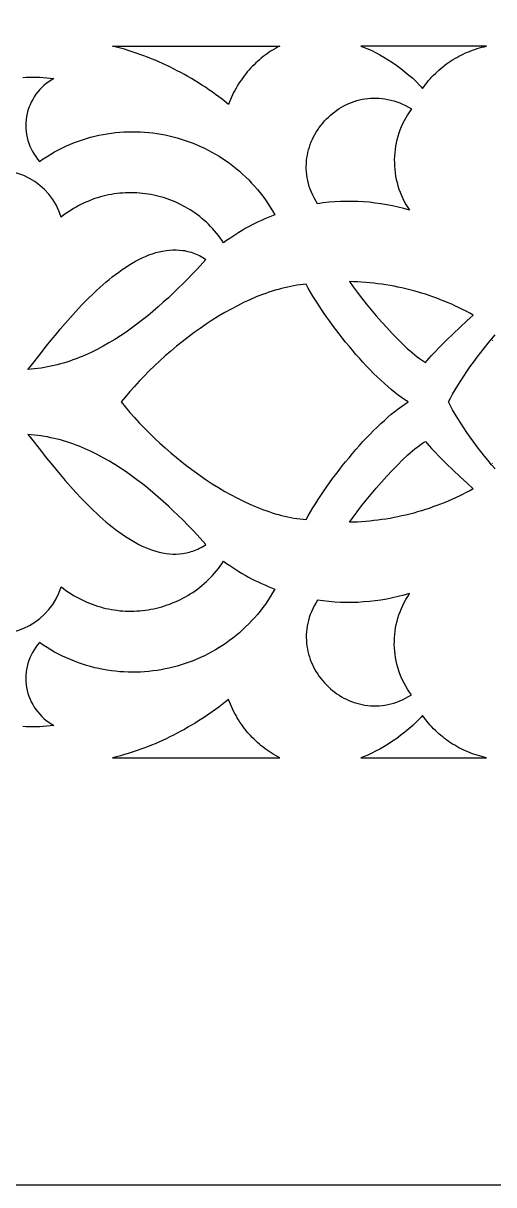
# Model space of a CAD drawing. Extents: x -660 to 660, y -460 to 460.
# Drawn here: x -79.8 to -13.6, y -460 to -296.8 of the extents above; entities that cross this region are included whole.
import ezdxf

# ---------------------------------------------------------------- set-up
doc = ezdxf.new("R2010")
doc.units = 0
doc.layers.add('LAYER_1', color=18, linetype='CONTINUOUS')

msp = doc.modelspace()

# ---------------------------------------------------------------- linework, layer by layer
at = {"layer": 'LAYER_1'}
for points in [[(-660, -460), (660, -460), (660, 460), (-660, 460)], [(-67.21, -300), (-43.71, -300), (-44.02, -300.16), (-44.32, -300.33), (-44.62, -300.5), (-44.91, -300.68), (-45.2, -300.87), (-45.49, -301.07), (-45.77, -301.27), (-46.04, -301.48), (-46.31, -301.69), (-46.57, -301.91), (-46.83, -302.14), (-47.08, -302.37), (-47.33, -302.61), (-47.57, -302.85), (-47.81, -303.11), (-48.04, -303.36), (-48.27, -303.62), (-48.49, -303.89), (-48.7, -304.17), (-48.91, -304.44), (-49.11, -304.73), (-49.31, -305.02), (-49.5, -305.31), (-49.68, -305.61), (-49.86, -305.92), (-50.03, -306.23), (-50.19, -306.54), (-50.35, -306.86), (-50.5, -307.19), (-50.65, -307.51), (-50.78, -307.85), (-50.91, -308.19), (-51.82, -307.47), (-52.28, -307.12), (-52.75, -306.78), (-53.22, -306.44), (-53.69, -306.12), (-54.17, -305.79), (-54.65, -305.48), (-55.13, -305.17), (-55.62, -304.86), (-56.11, -304.57), (-56.61, -304.28), (-57.11, -303.99), (-57.61, -303.72), (-58.12, -303.45), (-58.63, -303.19), (-59.14, -302.93), (-59.66, -302.68), (-60.18, -302.44), (-60.7, -302.21), (-61.23, -301.98), (-61.76, -301.77), (-62.29, -301.55), (-62.83, -301.35), (-63.36, -301.16), (-63.91, -300.97), (-64.45, -300.79), (-65, -300.61), (-65.55, -300.45), (-66.1, -300.29), (-66.65, -300.14)], [(-32.31, -300), (-31.84, -300.17), (-31.33, -300.38), (-30.79, -300.63), (-30.23, -300.91), (-29.65, -301.22), (-29.06, -301.56), (-28.47, -301.93), (-27.87, -302.32), (-27.27, -302.73), (-26.68, -303.16), (-26.11, -303.6), (-25.55, -304.06), (-25.02, -304.52), (-24.52, -304.99), (-24.06, -305.47), (-23.84, -305.71), (-23.63, -305.95), (-23.43, -305.66), (-23.22, -305.39), (-23, -305.11), (-22.78, -304.85), (-22.56, -304.59), (-22.32, -304.33), (-22.08, -304.08), (-21.84, -303.84), (-21.59, -303.6), (-21.34, -303.37), (-21.07, -303.15), (-20.81, -302.93), (-20.54, -302.72), (-20.27, -302.51), (-19.99, -302.31), (-19.7, -302.12), (-19.41, -301.93), (-19.12, -301.75), (-18.82, -301.58), (-18.52, -301.42), (-18.22, -301.26), (-17.91, -301.11), (-17.6, -300.96), (-17.28, -300.83), (-16.96, -300.7), (-16.64, -300.57), (-16.31, -300.46), (-15.98, -300.35), (-15.65, -300.25), (-15.31, -300.16), (-14.97, -300.08), (-14.63, -300)], [(-38.41, -322.15), (-38.65, -321.74), (-38.88, -321.34), (-39.08, -320.94), (-39.26, -320.53), (-39.42, -320.12), (-39.56, -319.72), (-39.68, -319.31), (-39.78, -318.9), (-39.86, -318.49), (-39.92, -318.09), (-39.96, -317.68), (-39.98, -317.28), (-39.99, -316.88), (-39.97, -316.48), (-39.94, -316.09), (-39.89, -315.7), (-39.83, -315.31), (-39.75, -314.93), (-39.66, -314.55), (-39.54, -314.18), (-39.42, -313.81), (-39.28, -313.45), (-39.12, -313.09), (-38.95, -312.74), (-38.77, -312.4), (-38.58, -312.07), (-38.37, -311.74), (-38.15, -311.42), (-37.91, -311.11), (-37.67, -310.81), (-37.42, -310.52), (-37.15, -310.24), (-36.87, -309.97), (-36.59, -309.71), (-36.29, -309.46), (-35.98, -309.22), (-35.67, -308.99), (-35.35, -308.78), (-35.02, -308.58), (-34.68, -308.39), (-34.33, -308.22), (-33.98, -308.06), (-33.62, -307.91), (-33.25, -307.78), (-32.88, -307.66), (-32.5, -307.56), (-32.12, -307.47), (-31.73, -307.4), (-31.34, -307.35), (-30.94, -307.32), (-30.54, -307.3), (-30.14, -307.3), (-29.74, -307.32), (-29.33, -307.35), (-28.92, -307.41), (-28.51, -307.48), (-28.09, -307.58), (-27.68, -307.69), (-27.27, -307.83), (-26.85, -307.99), (-26.44, -308.16), (-26.03, -308.36), (-25.61, -308.59), (-25.2, -308.83), (-25.49, -309.23), (-25.75, -309.64), (-26, -310.06), (-26.23, -310.48), (-26.44, -310.92), (-26.64, -311.35), (-26.82, -311.8), (-26.98, -312.24), (-27.12, -312.69), (-27.24, -313.15), (-27.35, -313.61), (-27.43, -314.07), (-27.5, -314.54), (-27.55, -315), (-27.59, -315.47), (-27.61, -315.94), (-27.6, -316.4), (-27.58, -316.87), (-27.55, -317.34), (-27.49, -317.8), (-27.42, -318.27), (-27.33, -318.73), (-27.22, -319.18), (-27.1, -319.64), (-26.95, -320.09), (-26.79, -320.53), (-26.61, -320.97), (-26.42, -321.41), (-26.2, -321.83), (-25.97, -322.25), (-25.72, -322.67), (-25.46, -323.07), (-26.25, -322.84), (-27.06, -322.64), (-27.86, -322.46), (-28.67, -322.3), (-29.48, -322.16), (-30.29, -322.05), (-31.11, -321.95), (-31.92, -321.89), (-32.73, -321.84), (-33.55, -321.82), (-34.36, -321.82), (-35.17, -321.84), (-35.99, -321.88), (-36.8, -321.95), (-37.6, -322.04)], [(-79.12, -345.43), (-78.8, -345.05), (-78.43, -344.59), (-77.54, -343.47), (-76.48, -342.12), (-75.88, -341.38), (-75.24, -340.6), (-74.57, -339.79), (-73.87, -338.96), (-73.13, -338.12), (-72.36, -337.27), (-71.57, -336.42), (-70.74, -335.58), (-69.9, -334.75), (-69.47, -334.35), (-69.03, -333.95), (-68.59, -333.55), (-68.15, -333.17), (-67.7, -332.8), (-67.25, -332.43), (-66.79, -332.08), (-66.33, -331.74), (-65.87, -331.41), (-65.4, -331.09), (-64.93, -330.79), (-64.46, -330.51), (-63.99, -330.24), (-63.52, -329.99), (-63.04, -329.75), (-62.56, -329.54), (-62.09, -329.35), (-61.61, -329.17), (-61.13, -329.02), (-60.65, -328.89), (-60.17, -328.79), (-59.69, -328.71), (-59.21, -328.65), (-58.74, -328.62), (-58.26, -328.62), (-57.79, -328.65), (-57.32, -328.7), (-57.08, -328.74), (-56.84, -328.79), (-56.61, -328.84), (-56.38, -328.9), (-56.14, -328.97), (-55.91, -329.05), (-55.68, -329.14), (-55.45, -329.23), (-55.22, -329.33), (-54.99, -329.44), (-54.76, -329.56), (-54.53, -329.69), (-54.31, -329.83), (-54.08, -329.98), (-55.34, -331.33), (-55.99, -332.01), (-56.64, -332.69), (-57.31, -333.37), (-57.99, -334.03), (-58.68, -334.7), (-59.37, -335.35), (-60.08, -336), (-60.8, -336.64), (-61.53, -337.27), (-62.27, -337.88), (-63.02, -338.48), (-63.78, -339.07), (-64.54, -339.63), (-65.32, -340.18), (-66.11, -340.71), (-66.91, -341.22), (-67.72, -341.71), (-68.54, -342.17), (-69.37, -342.61), (-70.21, -343.03), (-71.05, -343.41), (-71.48, -343.6), (-71.91, -343.77), (-72.34, -343.94), (-72.78, -344.1), (-73.22, -344.25), (-73.66, -344.39), (-74.1, -344.53), (-74.54, -344.66), (-74.99, -344.77), (-75.44, -344.88), (-75.89, -344.98), (-76.34, -345.08), (-76.8, -345.16), (-77.26, -345.23), (-77.72, -345.3), (-78.18, -345.35), (-78.65, -345.39)], [(-65.99, -350), (-65.39, -350.73), (-64.77, -351.46), (-64.12, -352.19), (-63.45, -352.92), (-62.76, -353.64), (-62.05, -354.36), (-61.32, -355.07), (-60.57, -355.77), (-59.8, -356.47), (-59.02, -357.15), (-58.22, -357.82), (-57.41, -358.47), (-56.59, -359.11), (-55.75, -359.74), (-54.91, -360.34), (-54.05, -360.93), (-53.19, -361.49), (-52.32, -362.04), (-51.44, -362.56), (-50.56, -363.05), (-49.67, -363.52), (-48.79, -363.96), (-47.9, -364.37), (-47.01, -364.75), (-46.56, -364.93), (-46.12, -365.1), (-45.67, -365.26), (-45.23, -365.41), (-44.79, -365.56), (-44.35, -365.7), (-43.9, -365.82), (-43.46, -365.94), (-43.03, -366.05), (-42.59, -366.15), (-42.15, -366.24), (-41.72, -366.32), (-41.29, -366.39), (-40.86, -366.44), (-40.43, -366.49), (-40, -366.53), (-39.7, -365.99), (-39.38, -365.44), (-39.05, -364.88), (-38.69, -364.31), (-38.33, -363.73), (-37.94, -363.15), (-37.55, -362.56), (-37.13, -361.97), (-36.71, -361.38), (-36.28, -360.78), (-35.83, -360.19), (-35.38, -359.59), (-34.92, -359), (-34.45, -358.41), (-33.97, -357.83), (-33.49, -357.26), (-33, -356.69), (-32.51, -356.13), (-32.01, -355.58), (-31.51, -355.05), (-31.01, -354.53), (-30.51, -354.02), (-30.01, -353.52), (-29.51, -353.05), (-29.01, -352.59), (-28.52, -352.15), (-28.03, -351.73), (-27.54, -351.34), (-27.06, -350.97), (-26.58, -350.62), (-26.12, -350.3), (-25.66, -350), (-26.12, -349.7), (-26.58, -349.38), (-27.06, -349.03), (-27.54, -348.66), (-28.03, -348.27), (-28.52, -347.85), (-29.01, -347.41), (-29.51, -346.95), (-30.01, -346.48), (-30.51, -345.98), (-31.01, -345.47), (-31.51, -344.95), (-32.01, -344.42), (-32.51, -343.87), (-33, -343.31), (-33.49, -342.74), (-33.97, -342.17), (-34.45, -341.59), (-34.92, -341), (-35.38, -340.41), (-35.83, -339.81), (-36.28, -339.22), (-36.71, -338.62), (-37.13, -338.03), (-37.55, -337.44), (-37.94, -336.85), (-38.33, -336.27), (-38.69, -335.69), (-39.05, -335.12), (-39.38, -334.56), (-39.7, -334.01), (-40, -333.47), (-40.43, -333.51), (-40.86, -333.56), (-41.29, -333.61), (-41.72, -333.68), (-42.15, -333.76), (-42.59, -333.85), (-43.03, -333.95), (-43.46, -334.06), (-43.9, -334.18), (-44.35, -334.3), (-44.79, -334.44), (-45.23, -334.59), (-45.67, -334.74), (-46.12, -334.9), (-47.01, -335.25), (-47.9, -335.63), (-48.79, -336.04), (-49.67, -336.48), (-50.56, -336.95), (-51.44, -337.44), (-52.32, -337.96), (-53.19, -338.51), (-54.05, -339.07), (-54.91, -339.66), (-55.75, -340.26), (-56.59, -340.89), (-57.41, -341.53), (-58.22, -342.18), (-59.02, -342.85), (-59.8, -343.53), (-60.57, -344.23), (-61.32, -344.93), (-62.05, -345.64), (-62.76, -346.36), (-63.45, -347.08), (-64.12, -347.81), (-64.77, -348.54), (-65.39, -349.27)], [(-23.23, -344.46), (-22.99, -344.16), (-22.71, -343.83), (-22.38, -343.47), (-22.02, -343.08), (-21.2, -342.24), (-20.3, -341.35), (-19.34, -340.42), (-18.36, -339.5), (-17.41, -338.62), (-16.51, -337.8), (-17, -337.53), (-17.5, -337.26), (-18.01, -337.01), (-18.51, -336.76), (-19.02, -336.52), (-19.54, -336.28), (-20.06, -336.06), (-20.58, -335.84), (-21.11, -335.63), (-21.64, -335.43), (-22.17, -335.24), (-22.7, -335.05), (-23.24, -334.87), (-23.78, -334.7), (-24.33, -334.54), (-24.88, -334.39), (-25.43, -334.24), (-25.98, -334.11), (-26.53, -333.98), (-27.09, -333.86), (-27.65, -333.75), (-28.21, -333.64), (-28.78, -333.55), (-29.34, -333.46), (-29.91, -333.39), (-30.48, -333.32), (-31.05, -333.26), (-31.62, -333.21), (-32.2, -333.17), (-32.78, -333.13), (-33.35, -333.11), (-33.93, -333.09), (-33.41, -333.82), (-32.84, -334.58), (-32.22, -335.39), (-31.56, -336.21), (-30.86, -337.05), (-30.15, -337.9), (-29.41, -338.74), (-28.67, -339.56), (-27.92, -340.36), (-27.18, -341.13), (-26.45, -341.85), (-25.74, -342.52), (-25.39, -342.83), (-25.05, -343.12), (-24.72, -343.4), (-24.4, -343.65), (-24.09, -343.89), (-23.79, -344.1), (-23.5, -344.29)], [(-79.12, -354.57), (-78.8, -354.95), (-78.43, -355.41), (-77.54, -356.53), (-76.48, -357.88), (-75.88, -358.62), (-75.24, -359.4), (-74.57, -360.21), (-73.87, -361.04), (-73.13, -361.88), (-72.36, -362.73), (-71.57, -363.58), (-70.74, -364.42), (-69.9, -365.25), (-69.47, -365.65), (-69.03, -366.05), (-68.59, -366.45), (-68.15, -366.83), (-67.7, -367.2), (-67.25, -367.57), (-66.79, -367.92), (-66.33, -368.26), (-65.87, -368.59), (-65.4, -368.91), (-64.93, -369.21), (-64.46, -369.49), (-63.99, -369.76), (-63.52, -370.01), (-63.04, -370.25), (-62.56, -370.46), (-62.09, -370.65), (-61.61, -370.83), (-61.13, -370.98), (-60.65, -371.11), (-60.17, -371.21), (-59.69, -371.29), (-59.21, -371.35), (-58.74, -371.38), (-58.26, -371.38), (-57.79, -371.35), (-57.32, -371.3), (-57.08, -371.26), (-56.84, -371.21), (-56.61, -371.16), (-56.38, -371.1), (-56.14, -371.03), (-55.91, -370.95), (-55.68, -370.86), (-55.45, -370.77), (-55.22, -370.67), (-54.99, -370.56), (-54.76, -370.44), (-54.53, -370.31), (-54.31, -370.17), (-54.08, -370.02), (-55.34, -368.67), (-55.99, -367.99), (-56.64, -367.31), (-57.31, -366.63), (-57.99, -365.97), (-58.68, -365.3), (-59.37, -364.65), (-60.08, -364), (-60.8, -363.36), (-61.53, -362.73), (-62.27, -362.12), (-63.02, -361.52), (-63.78, -360.93), (-64.54, -360.37), (-65.32, -359.82), (-66.11, -359.29), (-66.91, -358.78), (-67.72, -358.29), (-68.54, -357.83), (-69.37, -357.39), (-70.21, -356.97), (-71.05, -356.59), (-71.48, -356.4), (-71.91, -356.23), (-72.34, -356.06), (-72.78, -355.9), (-73.22, -355.75), (-73.66, -355.61), (-74.1, -355.47), (-74.54, -355.34), (-74.99, -355.23), (-75.44, -355.12), (-75.89, -355.02), (-76.34, -354.92), (-76.8, -354.84), (-77.26, -354.77), (-77.72, -354.7), (-78.18, -354.65), (-78.65, -354.61)], [(-33.93, -366.91), (-33.41, -366.18), (-32.84, -365.42), (-32.22, -364.61), (-31.56, -363.79), (-30.86, -362.95), (-30.15, -362.1), (-29.41, -361.26), (-28.67, -360.44), (-27.92, -359.64), (-27.18, -358.87), (-26.45, -358.15), (-25.74, -357.48), (-25.39, -357.17), (-25.05, -356.88), (-24.72, -356.6), (-24.4, -356.35), (-24.09, -356.11), (-23.79, -355.9), (-23.5, -355.71), (-23.23, -355.54), (-22.99, -355.84), (-22.71, -356.17), (-22.38, -356.53), (-22.02, -356.92), (-21.2, -357.76), (-20.3, -358.65), (-19.34, -359.58), (-18.36, -360.5), (-17.41, -361.38), (-16.51, -362.2), (-17, -362.47), (-17.5, -362.74), (-18.01, -362.99), (-18.51, -363.24), (-19.02, -363.48), (-19.54, -363.72), (-20.06, -363.94), (-20.58, -364.16), (-21.11, -364.37), (-21.64, -364.57), (-22.17, -364.76), (-22.7, -364.95), (-23.24, -365.13), (-23.78, -365.3), (-24.33, -365.46), (-24.88, -365.61), (-25.43, -365.76), (-25.98, -365.89), (-26.53, -366.02), (-27.09, -366.14), (-27.65, -366.25), (-28.21, -366.36), (-28.78, -366.45), (-29.34, -366.54), (-29.91, -366.61), (-30.48, -366.68), (-31.05, -366.74), (-31.62, -366.79), (-32.2, -366.83), (-32.78, -366.87), (-33.35, -366.89)], [(-25.2, -391.17), (-25.49, -390.77), (-25.75, -390.36), (-26, -389.94), (-26.23, -389.52), (-26.44, -389.08), (-26.64, -388.65), (-26.82, -388.2), (-26.98, -387.76), (-27.12, -387.31), (-27.24, -386.85), (-27.35, -386.39), (-27.43, -385.93), (-27.5, -385.46), (-27.55, -385), (-27.59, -384.53), (-27.61, -384.06), (-27.6, -383.6), (-27.58, -383.13), (-27.55, -382.66), (-27.49, -382.2), (-27.42, -381.73), (-27.33, -381.27), (-27.22, -380.82), (-27.1, -380.36), (-26.95, -379.91), (-26.79, -379.47), (-26.61, -379.03), (-26.42, -378.59), (-26.2, -378.17), (-25.97, -377.75), (-25.72, -377.33), (-25.46, -376.93), (-26.25, -377.16), (-27.06, -377.36), (-27.86, -377.54), (-28.67, -377.7), (-29.48, -377.84), (-30.29, -377.95), (-31.11, -378.05), (-31.92, -378.11), (-32.73, -378.16), (-33.55, -378.18), (-34.36, -378.18), (-35.17, -378.16), (-35.99, -378.12), (-36.8, -378.05), (-37.6, -377.96), (-38.41, -377.85), (-38.65, -378.26), (-38.88, -378.66), (-39.08, -379.06), (-39.26, -379.47), (-39.42, -379.88), (-39.56, -380.28), (-39.68, -380.69), (-39.78, -381.1), (-39.86, -381.51), (-39.92, -381.91), (-39.96, -382.32), (-39.98, -382.72), (-39.99, -383.12), (-39.97, -383.52), (-39.94, -383.91), (-39.89, -384.3), (-39.83, -384.69), (-39.75, -385.07), (-39.66, -385.45), (-39.54, -385.82), (-39.42, -386.19), (-39.28, -386.55), (-39.12, -386.91), (-38.95, -387.26), (-38.77, -387.6), (-38.58, -387.93), (-38.37, -388.26), (-38.15, -388.58), (-37.91, -388.89), (-37.67, -389.19), (-37.42, -389.48), (-37.15, -389.76), (-36.87, -390.03), (-36.59, -390.29), (-36.29, -390.54), (-35.98, -390.78), (-35.67, -391.01), (-35.35, -391.22), (-35.02, -391.42), (-34.68, -391.61), (-34.33, -391.78), (-33.98, -391.94), (-33.62, -392.09), (-33.25, -392.22), (-32.88, -392.34), (-32.5, -392.44), (-32.12, -392.53), (-31.73, -392.6), (-31.34, -392.65), (-30.94, -392.68), (-30.54, -392.7), (-30.14, -392.7), (-29.74, -392.68), (-29.33, -392.65), (-28.92, -392.59), (-28.51, -392.52), (-28.09, -392.42), (-27.68, -392.31), (-27.27, -392.17), (-26.85, -392.01), (-26.44, -391.84), (-26.03, -391.64), (-25.61, -391.41)], [(-67.21, -400), (-43.71, -400), (-44.02, -399.84), (-44.32, -399.67), (-44.62, -399.5), (-44.91, -399.32), (-45.2, -399.13), (-45.49, -398.93), (-45.77, -398.73), (-46.04, -398.52), (-46.31, -398.31), (-46.57, -398.09), (-46.83, -397.86), (-47.08, -397.63), (-47.33, -397.39), (-47.57, -397.15), (-47.81, -396.89), (-48.04, -396.64), (-48.27, -396.38), (-48.49, -396.11), (-48.7, -395.83), (-48.91, -395.56), (-49.11, -395.27), (-49.31, -394.98), (-49.5, -394.69), (-49.68, -394.39), (-49.86, -394.08), (-50.03, -393.77), (-50.19, -393.46), (-50.35, -393.14), (-50.5, -392.81), (-50.65, -392.49), (-50.78, -392.15), (-50.91, -391.81), (-51.82, -392.53), (-52.28, -392.88), (-52.75, -393.22), (-53.22, -393.56), (-53.69, -393.88), (-54.17, -394.21), (-54.65, -394.52), (-55.13, -394.83), (-55.62, -395.14), (-56.11, -395.43), (-56.61, -395.72), (-57.11, -396.01), (-57.61, -396.28), (-58.12, -396.55), (-58.63, -396.81), (-59.14, -397.07), (-59.66, -397.32), (-60.18, -397.56), (-60.7, -397.79), (-61.23, -398.02), (-61.76, -398.23), (-62.29, -398.45), (-62.83, -398.65), (-63.36, -398.84), (-63.91, -399.03), (-64.45, -399.21), (-65, -399.39), (-65.55, -399.55), (-66.1, -399.71), (-66.65, -399.86)], [(-32.31, -400), (-14.63, -400), (-14.97, -399.92), (-15.31, -399.84), (-15.65, -399.75), (-15.98, -399.65), (-16.31, -399.54), (-16.64, -399.43), (-16.96, -399.3), (-17.28, -399.17), (-17.6, -399.04), (-17.91, -398.89), (-18.22, -398.74), (-18.52, -398.58), (-18.82, -398.42), (-19.12, -398.25), (-19.41, -398.07), (-19.7, -397.88), (-19.99, -397.69), (-20.27, -397.49), (-20.54, -397.28), (-20.81, -397.07), (-21.07, -396.85), (-21.34, -396.63), (-21.59, -396.4), (-21.84, -396.16), (-22.08, -395.92), (-22.32, -395.67), (-22.56, -395.41), (-22.78, -395.15), (-23, -394.89), (-23.22, -394.61), (-23.43, -394.34), (-23.63, -394.05), (-23.84, -394.29), (-24.06, -394.53), (-24.52, -395.01), (-25.02, -395.48), (-25.55, -395.94), (-26.11, -396.4), (-26.68, -396.84), (-27.27, -397.27), (-27.87, -397.68), (-28.47, -398.07), (-29.06, -398.44), (-29.65, -398.78), (-30.23, -399.09), (-30.79, -399.37), (-31.33, -399.62), (-31.84, -399.83)]]:
    msp.add_lwpolyline(points, close=True, dxfattribs=at)
for points in [[(-79.84, -304.4), (-79.37, -304.37), (-78.9, -304.36), (-78.42, -304.35), (-77.93, -304.35), (-77.44, -304.37), (-76.95, -304.4), (-76.46, -304.44), (-75.96, -304.49), (-75.45, -304.55, 0.486239), (-77.48, -316.2), (-76.95, -315.84), (-76.42, -315.5), (-75.89, -315.17), (-75.35, -314.86), (-74.8, -314.57), (-74.25, -314.29), (-73.7, -314.03), (-73.14, -313.79), (-72.57, -313.56), (-72.01, -313.35), (-71.44, -313.16), (-70.86, -312.98), (-70.29, -312.81), (-69.71, -312.66), (-69.13, -312.53), (-68.55, -312.42), (-67.97, -312.31), (-67.38, -312.23), (-66.8, -312.16), (-66.21, -312.1), (-65.62, -312.06), (-65.04, -312.04), (-64.45, -312.03), (-63.87, -312.03), (-63.28, -312.05), (-62.7, -312.09), (-62.12, -312.14), (-61.54, -312.2), (-60.96, -312.28), (-60.38, -312.37), (-59.81, -312.48), (-59.24, -312.6), (-58.68, -312.74), (-58.11, -312.89), (-57.55, -313.06), (-57, -313.24), (-56.45, -313.43), (-55.9, -313.64), (-55.36, -313.86), (-54.83, -314.1), (-54.3, -314.34), (-53.78, -314.61), (-53.26, -314.88), (-52.75, -315.17), (-52.25, -315.48), (-51.75, -315.79), (-51.26, -316.12), (-50.78, -316.47), (-50.31, -316.82), (-49.84, -317.19), (-49.39, -317.58), (-48.94, -317.97), (-48.51, -318.38), (-48.08, -318.8), (-47.66, -319.24), (-47.25, -319.68), (-46.86, -320.14), (-46.47, -320.61), (-46.09, -321.1), (-45.73, -321.59), (-45.38, -322.1), (-45.04, -322.62), (-44.71, -323.16), (-44.39, -323.7), (-44.87, -323.89), (-45.34, -324.08), (-45.81, -324.28), (-46.28, -324.49), (-46.74, -324.7), (-47.2, -324.93), (-47.66, -325.16), (-48.11, -325.4), (-48.56, -325.65), (-49.01, -325.91), (-49.45, -326.18), (-49.89, -326.45), (-50.32, -326.73), (-50.75, -327.02), (-51.18, -327.32), (-51.6, -327.63), (-51.84, -327.27), (-52.09, -326.93), (-52.34, -326.59), (-52.61, -326.26), (-52.88, -325.94), (-53.16, -325.63), (-53.44, -325.33), (-53.73, -325.04), (-54.03, -324.75), (-54.34, -324.48), (-54.65, -324.21), (-54.96, -323.96), (-55.29, -323.71), (-55.61, -323.47), (-55.95, -323.24), (-56.28, -323.02), (-56.63, -322.81), (-56.97, -322.61), (-57.33, -322.42), (-57.68, -322.24), (-58.04, -322.07), (-58.41, -321.9), (-58.77, -321.75), (-59.14, -321.6), (-59.52, -321.47), (-59.89, -321.34), (-60.27, -321.23), (-60.66, -321.12), (-61.04, -321.03), (-61.43, -320.94), (-61.82, -320.86), (-62.21, -320.8), (-62.6, -320.74), (-63, -320.69), (-63.39, -320.65), (-63.79, -320.63), (-64.18, -320.61), (-64.58, -320.6), (-64.98, -320.6), (-65.38, -320.62), (-65.77, -320.64), (-66.17, -320.67), (-66.57, -320.72), (-66.97, -320.77), (-67.36, -320.83), (-67.76, -320.91), (-68.15, -320.99), (-68.54, -321.09), (-68.93, -321.19), (-69.32, -321.31), (-69.7, -321.43), (-70.09, -321.57), (-70.47, -321.72), (-70.85, -321.87), (-71.22, -322.04), (-71.6, -322.22), (-71.97, -322.41), (-72.33, -322.61), (-72.69, -322.82), (-73.05, -323.04), (-73.41, -323.28), (-73.76, -323.52), (-74.1, -323.77), (-74.44, -324.04, 1), (-92.06, -329.3)], [(-92.06, -370.7, 1), (-74.44, -375.96), (-74.1, -376.23), (-73.76, -376.48), (-73.41, -376.72), (-73.05, -376.96), (-72.69, -377.18), (-72.33, -377.39), (-71.97, -377.59), (-71.6, -377.78), (-71.22, -377.96), (-70.85, -378.13), (-70.47, -378.28), (-70.09, -378.43), (-69.7, -378.57), (-69.32, -378.69), (-68.93, -378.81), (-68.54, -378.91), (-68.15, -379.01), (-67.76, -379.09), (-67.36, -379.17), (-66.97, -379.23), (-66.57, -379.28), (-66.17, -379.33), (-65.77, -379.36), (-65.38, -379.38), (-64.98, -379.4), (-64.58, -379.4), (-64.18, -379.39), (-63.79, -379.37), (-63.39, -379.35), (-63, -379.31), (-62.6, -379.26), (-62.21, -379.2), (-61.82, -379.14), (-61.43, -379.06), (-61.04, -378.97), (-60.66, -378.88), (-60.27, -378.77), (-59.89, -378.66), (-59.52, -378.53), (-59.14, -378.4), (-58.77, -378.25), (-58.41, -378.1), (-58.04, -377.93), (-57.68, -377.76), (-57.33, -377.58), (-56.97, -377.39), (-56.63, -377.19), (-56.28, -376.98), (-55.95, -376.76), (-55.61, -376.53), (-55.29, -376.29), (-54.96, -376.04), (-54.65, -375.79), (-54.34, -375.52), (-54.03, -375.25), (-53.73, -374.96), (-53.44, -374.67), (-53.16, -374.37), (-52.88, -374.06), (-52.61, -373.74), (-52.34, -373.41), (-52.09, -373.07), (-51.84, -372.73), (-51.6, -372.37), (-51.18, -372.68), (-50.75, -372.98), (-50.32, -373.27), (-49.89, -373.55), (-49.45, -373.82), (-49.01, -374.09), (-48.56, -374.35), (-48.11, -374.6), (-47.66, -374.84), (-47.2, -375.07), (-46.74, -375.3), (-46.28, -375.51), (-45.81, -375.72), (-45.34, -375.92), (-44.87, -376.11), (-44.39, -376.3), (-44.71, -376.84), (-45.04, -377.38), (-45.38, -377.9), (-45.73, -378.41), (-46.09, -378.9), (-46.47, -379.39), (-46.86, -379.86), (-47.25, -380.32), (-47.66, -380.76), (-48.08, -381.2), (-48.51, -381.62), (-48.94, -382.03), (-49.39, -382.42), (-49.84, -382.81), (-50.31, -383.18), (-50.78, -383.53), (-51.26, -383.88), (-51.75, -384.21), (-52.25, -384.52), (-52.75, -384.83), (-53.26, -385.12), (-53.78, -385.39), (-54.3, -385.66), (-54.83, -385.9), (-55.36, -386.14), (-55.9, -386.36), (-56.45, -386.57), (-57, -386.76), (-57.55, -386.94), (-58.11, -387.11), (-58.68, -387.26), (-59.24, -387.4), (-59.81, -387.52), (-60.38, -387.63), (-60.96, -387.72), (-61.54, -387.8), (-62.12, -387.86), (-62.7, -387.91), (-63.28, -387.95), (-63.87, -387.97), (-64.45, -387.97), (-65.04, -387.96), (-65.62, -387.94), (-66.21, -387.9), (-66.8, -387.84), (-67.38, -387.77), (-67.97, -387.69), (-68.55, -387.58), (-69.13, -387.47), (-69.71, -387.34), (-70.29, -387.19), (-70.86, -387.02), (-71.44, -386.84), (-72.01, -386.65), (-72.57, -386.44), (-73.14, -386.21), (-73.7, -385.97), (-74.25, -385.71), (-74.8, -385.43), (-75.35, -385.14), (-75.89, -384.83), (-76.42, -384.5), (-76.95, -384.16), (-77.48, -383.8, 0.486239), (-75.45, -395.45), (-75.96, -395.51), (-76.46, -395.56), (-76.95, -395.6), (-77.44, -395.63), (-77.93, -395.65), (-78.42, -395.65), (-78.9, -395.64), (-79.37, -395.63), (-79.84, -395.6)]]:
    msp.add_lwpolyline(points, format="xyb", dxfattribs=at)
for points in [[(-13.45, -359.42), (-13.94, -358.84), (-14.43, -358.24), (-14.94, -357.61), (-15.44, -356.96), (-15.94, -356.3), (-16.44, -355.64), (-16.93, -354.96), (-17.4, -354.29), (-17.85, -353.63), (-18.28, -352.97), (-18.69, -352.33), (-19.07, -351.71), (-19.41, -351.11), (-19.71, -350.54), (-19.98, -350), (-19.71, -349.46), (-19.41, -348.89), (-19.07, -348.29), (-18.69, -347.67), (-18.28, -347.03), (-17.85, -346.37), (-17.4, -345.71), (-16.93, -345.04), (-16.44, -344.36), (-15.94, -343.7), (-15.44, -343.04), (-14.94, -342.39), (-14.43, -341.76), (-13.94, -341.16), (-13.45, -340.58)], [(-13.82, -341.34), (-13.86, -341.39)], [(-13.82, -358.66), (-13.86, -358.61)]]:
    msp.add_lwpolyline(points, dxfattribs=at)

doc.saveas('drawing.dxf')
